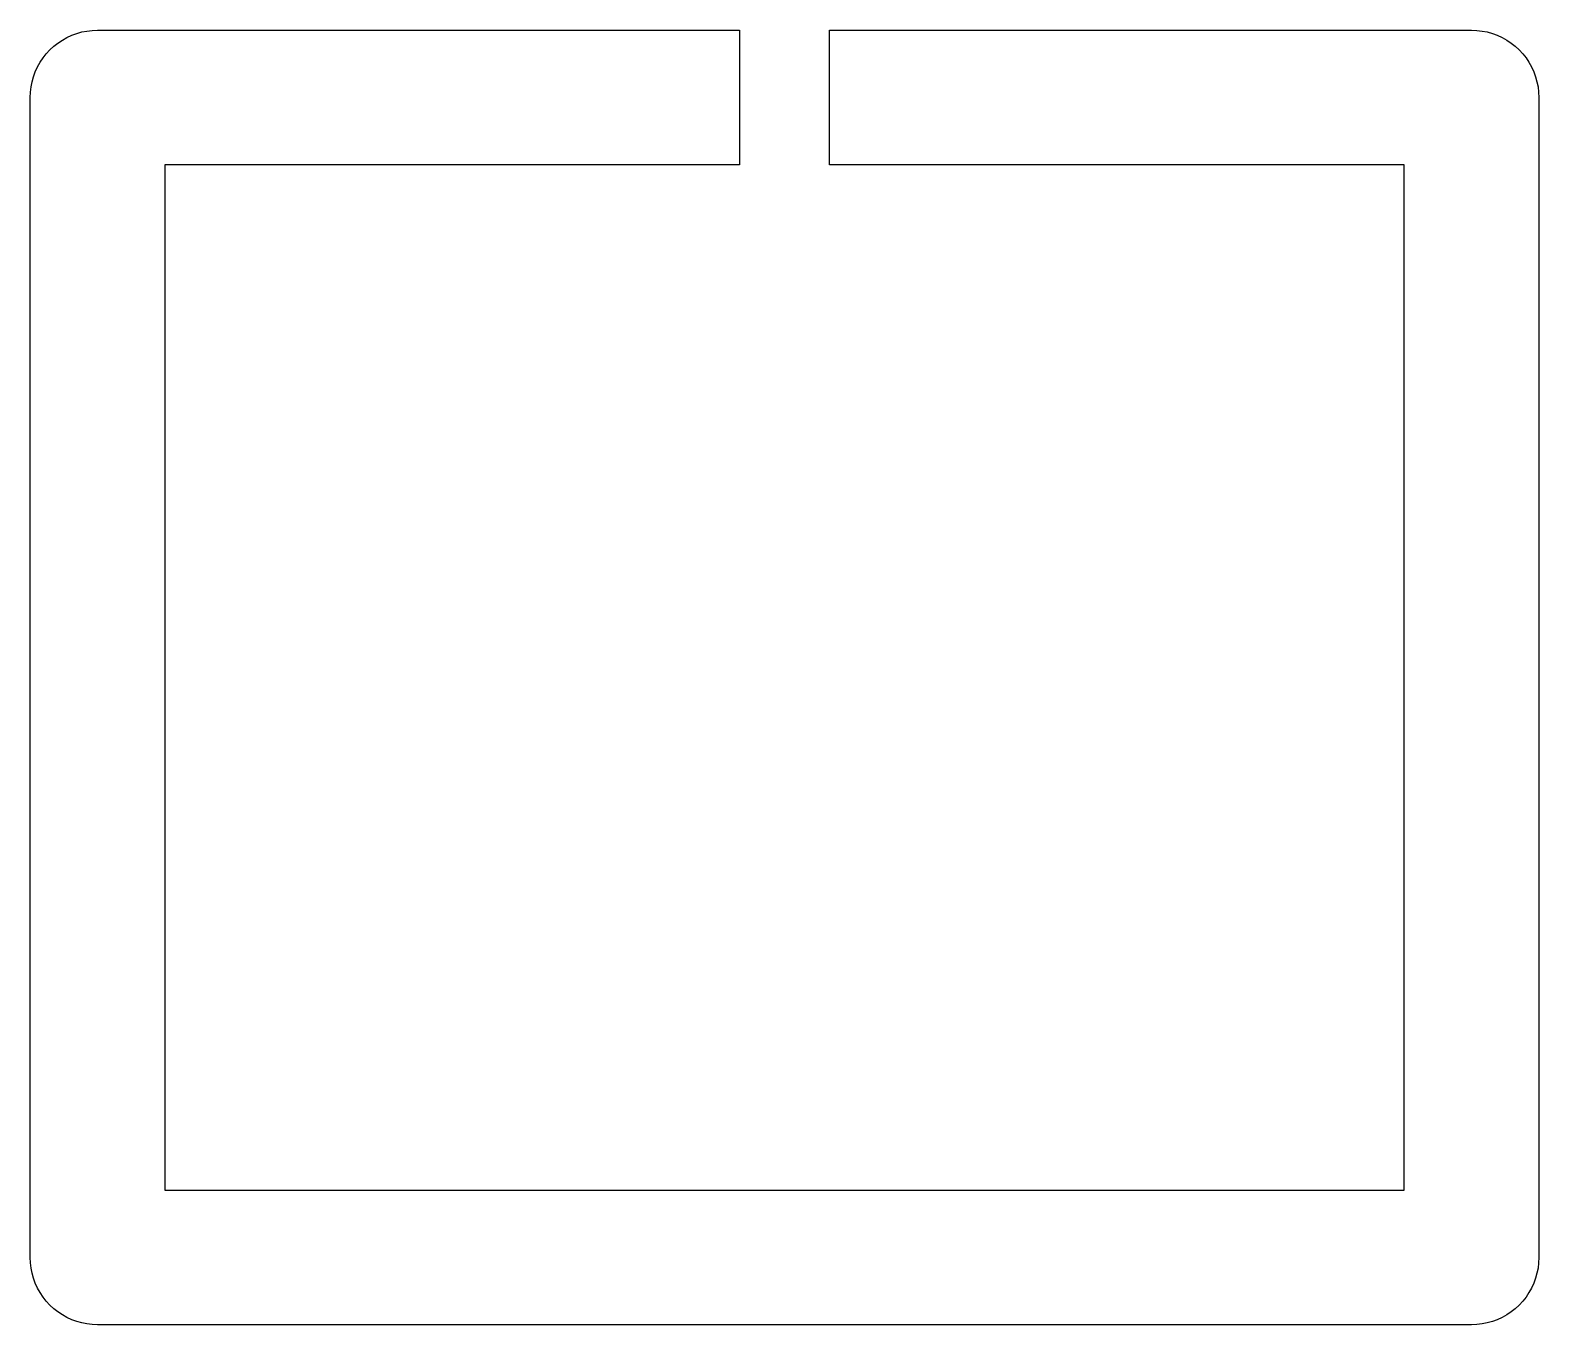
# Model space of a CAD drawing. Extents: x 0 to 168, y 0 to 144.
import ezdxf

# ---------------------------------------------------------------- set-up
doc = ezdxf.new("R2010")
doc.units = 0
doc.layers.get('0').update_dxf_attribs({"linetype": 'CONTINUOUS'})

msp = doc.modelspace()

# ---------------------------------------------------------------- linework, layer by layer
at = {"color": 0}
for p, q in [((2.72, 142.58), (3.18, 142.94)), ((3.18, 142.94), (3.68, 143.27)), ((3.68, 143.27), (4.19, 143.56)), ((4.19, 143.56), (4.72, 143.8)), ((4.72, 143.8), (5.28, 144.01)), ((5.28, 144.01), (5.84, 144.17)), ((5.84, 144.17), (6.42, 144.28)), ((6.42, 144.28), (7.01, 144.35)), ((7.01, 144.35), (7.59, 144.37)), ((7.59, 144.37), (79.15, 144.37)), ((79.15, 144.37), (79.15, 129.37)), ((89.15, 129.37), (89.15, 144.37)), ((89.15, 144.37), (160.71, 144.37)), ((160.71, 144.37), (161.29, 144.35)), ((161.29, 144.35), (161.88, 144.28)), ((161.88, 144.28), (162.46, 144.17)), ((162.46, 144.17), (163.03, 144.01)), ((163.03, 144.01), (163.58, 143.8)), ((163.58, 143.8), (164.11, 143.56)), ((164.11, 143.56), (164.63, 143.27)), ((164.63, 143.27), (165.12, 142.94)), ((165.12, 142.94), (165.58, 142.58)), ((1.2, 140.79), (1.53, 141.28)), ((1.53, 141.28), (1.89, 141.74)), ((1.89, 141.74), (2.29, 142.18)), ((2.29, 142.18), (2.72, 142.58)), ((165.58, 142.58), (166.01, 142.18)), ((166.01, 142.18), (166.41, 141.74)), ((166.41, 141.74), (166.78, 141.28)), ((166.78, 141.28), (167.1, 140.79)), ((0.46, 139.19), (0.66, 139.74)), ((0.66, 139.74), (0.91, 140.28)), ((0.91, 140.28), (1.2, 140.79)), ((167.1, 140.79), (167.39, 140.28)), ((167.39, 140.28), (167.64, 139.74)), ((167.64, 139.74), (167.84, 139.19)), ((0.12, 137.46), (0.19, 138.05)), ((0.19, 138.05), (0.3, 138.62)), ((0.3, 138.62), (0.46, 139.19)), ((167.84, 139.19), (168, 138.62)), ((168, 138.62), (168.12, 138.05)), ((168.12, 138.05), (168.19, 137.46)), ((0.09, 7.57), (0.1, 136.88)), ((0.1, 136.88), (0.12, 137.46)), ((168.19, 137.46), (168.21, 136.88)), ((168.21, 136.88), (168.21, 7.57)), ((79.15, 129.37), (15.1, 129.37)), ((15.1, 129.37), (15.1, 15.07)), ((153.21, 129.37), (89.15, 129.37)), ((153.21, 15.07), (153.21, 129.37)), ((15.1, 15.07), (153.21, 15.07)), ((0.12, 6.98), (0.09, 7.57)), ((0.19, 6.4), (0.12, 6.98)), ((168.19, 6.98), (168.12, 6.4)), ((168.21, 7.57), (168.19, 6.98)), ((0.3, 5.82), (0.19, 6.4)), ((0.46, 5.26), (0.3, 5.82)), ((0.66, 4.7), (0.46, 5.26)), ((167.84, 5.26), (167.64, 4.7)), ((168, 5.82), (167.84, 5.26)), ((168.12, 6.4), (168, 5.82)), ((0.91, 4.17), (0.66, 4.7)), ((1.2, 3.66), (0.91, 4.17)), ((1.53, 3.16), (1.2, 3.66)), ((167.1, 3.66), (166.78, 3.16)), ((167.39, 4.17), (167.1, 3.66)), ((167.64, 4.7), (167.39, 4.17)), ((1.89, 2.7), (1.53, 3.16)), ((2.29, 2.27), (1.89, 2.7)), ((2.72, 1.87), (2.29, 2.27)), ((3.18, 1.51), (2.72, 1.87)), ((165.58, 1.87), (165.12, 1.51)), ((166.01, 2.27), (165.58, 1.87)), ((166.41, 2.7), (166.01, 2.27)), ((166.78, 3.16), (166.41, 2.7)), ((3.68, 1.18), (3.18, 1.51)), ((4.19, 0.89), (3.68, 1.18)), ((4.72, 0.64), (4.19, 0.89)), ((5.28, 0.44), (4.72, 0.64)), ((5.84, 0.28), (5.28, 0.44)), ((6.42, 0.17), (5.84, 0.28)), ((7.01, 0.1), (6.42, 0.17)), ((7.59, 0.07), (7.01, 0.1)), ((160.71, 0.07), (7.59, 0.07)), ((161.29, 0.1), (160.71, 0.07)), ((161.88, 0.17), (161.29, 0.1)), ((162.46, 0.28), (161.88, 0.17)), ((163.03, 0.44), (162.46, 0.28)), ((163.58, 0.64), (163.03, 0.44)), ((164.11, 0.89), (163.58, 0.64)), ((164.63, 1.18), (164.11, 0.89)), ((165.12, 1.51), (164.63, 1.18))]:
    msp.add_line(p, q, dxfattribs=at)

doc.saveas('drawing.dxf')
